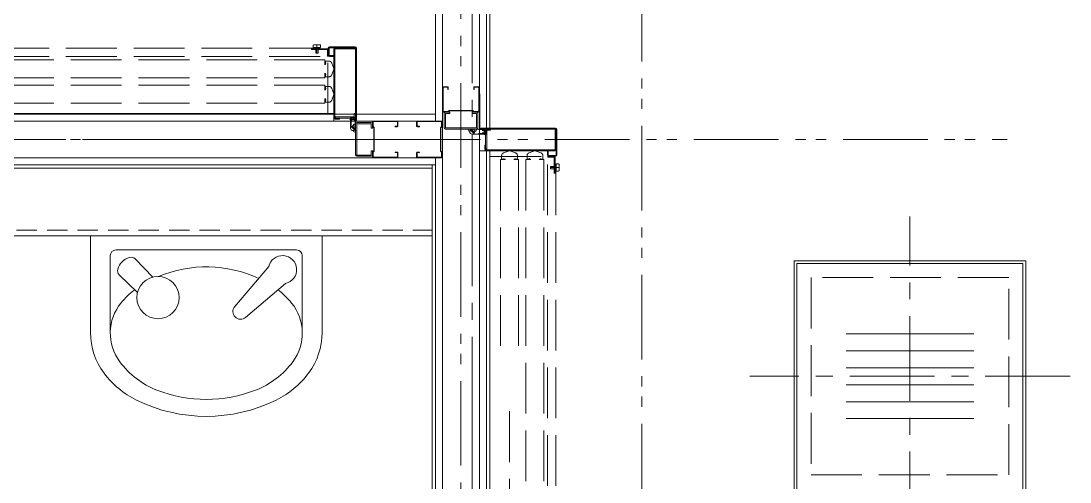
# Model space of a CAD drawing. Units: millimetres at full size. Extents: x -12803 to 120774, y -9413 to 101127.
# Drawn here: x 84175 to 86033, y 17189 to 18006 of the extents above; entities that cross this region are included whole.
import ezdxf

# ---------------------------------------------------------------- set-up
doc = ezdxf.new("R2010")
doc.units = ezdxf.units.MM
doc.header["$LTSCALE"] = 30
for name, pattern in [('CHAIN1', [8, 5, -1, 1, -1]), ('CHAIN2', [12, 9, -1, 1, -1]), ('DASHED1', [1.8, 1.2, -0.6]), ('DASHED3', [4, 3, -1]), ('DOUBLE_CHAIN1', [8.8, 5, -1, 0.6, -0.6, 0.6, -1])]:
    doc.linetypes.add(name, pattern=pattern)
doc.layers.add('0-0_NoName', color=7, linetype='Continuous')
for name, color, linetype, lineweight in [('2-0_通芯', 7, 'DOUBLE_CHAIN1', 15), ('2-2_間仕切り芯', 7, 'DOUBLE_CHAIN1', 15), ('2-3_間仕切り', 7, 'Continuous', 15), ('2-A_建具', 7, 'Continuous', 15), ('2-B_金物', 7, 'Continuous', 15), ('2-D_AIHO13-衛生器具', 7, 'Continuous', 15), ('3-2_AIHO08-壁芯', 7, 'CHAIN2', 15)]:
    doc.layers.add(name, color=color, linetype=linetype, lineweight=lineweight)

# ---------------------------------------------------------------- blocks, each defined once
blk = doc.blocks.new('グループ部品-732')
at = {"layer": '2-2_間仕切り芯'}
for p, q in [((84954.36, 20799.98), (84954.36, 8296.99)), ((81670.87, 17796.41), (85921.37, 17796.41))]:
    blk.add_line(p, q, dxfattribs=at)
at = {"layer": '2-3_間仕切り'}
for p, q in [((84921.86, 19673.91), (84921.86, 17076.41)), ((84909.36, 19608.91), (84909.36, 17828.91)), ((84986.86, 19289.91), (84986.86, 17076.41)), ((84999.36, 19212.41), (84999.36, 17816.41)), ((85005.36, 19206.41), (85005.36, 17816.41)), ((84029.36, 17841.41), (84909.36, 17841.41)), ((84029.36, 17828.91), (84921.86, 17828.91)), ((84029.36, 17763.91), (84921.86, 17763.91)), ((84909.36, 17763.91), (84909.36, 17076.41)), ((84999.36, 17776.41), (84999.36, 17076.41)), ((85005.36, 17776.41), (85005.36, 17076.41)), ((84029.36, 17751.41), (84909.36, 17751.41)), ((84029.36, 17745.41), (84903.36, 17745.41)), ((84903.36, 17751.41), (84903.36, 17076.41))]:
    blk.add_line(p, q, dxfattribs=at)
at = {"layer": '2-A_建具', "linetype": 'DASHED3'}
for p, q in [((84693.86, 17964.21), (84692.86, 17963.21)), ((84704.86, 17964.21), (84693.86, 17964.21)), ((84699.36, 17964.21), (84699.36, 17949.21)), ((84705.86, 17963.21), (84704.86, 17964.21)), ((82574.86, 17958.41), (84719.36, 17958.41)), ((84689.36, 17957.21), (84689.36, 17955.61)), ((84689.36, 17957.21), (84716.96, 17957.21)), ((84692.86, 17963.21), (84692.86, 17959.71)), ((84693.36, 17959.21), (84692.86, 17959.71)), ((84705.36, 17959.21), (84693.36, 17959.21)), ((84694.36, 17959.21), (84694.36, 17958.41)), ((84697.36, 17949.61), (84697.36, 17958.41)), ((84700.96, 17949.21), (84701.36, 17949.61)), ((84701.36, 17949.61), (84701.36, 17958.41)), ((84704.36, 17959.21), (84704.36, 17958.41)), ((84705.36, 17959.21), (84705.86, 17959.71)), ((84705.86, 17963.21), (84705.86, 17959.71)), ((84718.86, 17842.41), (84718.86, 17958.41)), ((84719.36, 17954.81), (84719.36, 17944.21)), ((82574.86, 17943.41), (84719.36, 17943.41)), ((84713.46, 17937.41), (83889.36, 17937.41)), ((84712.86, 17929.41), (84714.41, 17929.41)), ((84713.46, 17929.91), (84713.46, 17937.41)), ((84714.36, 17935.11), (84714.36, 17931.41)), ((84715.56, 17931.41), (84714.36, 17931.41)), ((84714.58, 17930.56), (84714.41, 17929.41)), ((84720.57, 17935.41), (84714.66, 17935.41)), ((84717.76, 17944.21), (84719.36, 17944.21)), ((84729.28, 17921.95), (84725.38, 17931.77)), ((84713.46, 17905.41), (84713.46, 17912.91)), ((84714.36, 17911.41), (84714.36, 17907.71)), ((84715.56, 17911.41), (84714.36, 17911.41)), ((84729.28, 17920.87), (84725.38, 17911.05)), ((84713.46, 17905.41), (83889.36, 17905.41)), ((84713.46, 17892.41), (84089.36, 17892.41)), ((84713.46, 17884.91), (84713.46, 17892.41)), ((84714.36, 17890.11), (84714.36, 17886.41)), ((84720.57, 17907.41), (84714.66, 17907.41)), ((84720.57, 17890.41), (84714.66, 17890.41)), ((84712.86, 17884.41), (84714.41, 17884.41)), ((84715.56, 17886.41), (84714.36, 17886.41)), ((84714.58, 17885.56), (84714.41, 17884.41)), ((84729.28, 17876.95), (84725.38, 17886.77)), ((84729.28, 17875.87), (84725.38, 17866.05)), ((84713.46, 17860.41), (84089.36, 17860.41)), ((84713.46, 17860.41), (84713.46, 17867.91)), ((84714.36, 17866.41), (84714.36, 17862.71)), ((84715.56, 17866.41), (84714.36, 17866.41)), ((84720.57, 17862.41), (84714.66, 17862.41)), ((84997.96, 17779.41), (84997.96, 17811.41)), ((85000.26, 17779.41), (85000.26, 17811.51)), ((85006.36, 17765.91), (85122.36, 17765.91)), ((85024.36, 17760.51), (85031.86, 17760.51)), ((85024.36, 17760.51), (85024.36, 17408.91)), ((85026.36, 17767.63), (85026.36, 17761.71)), ((85030.36, 17761.41), (85026.66, 17761.41)), ((85039.81, 17776.34), (85030, 17772.44)), ((85030.36, 17762.61), (85030.36, 17761.41)), ((85040.9, 17776.34), (85050.71, 17772.44)), ((85049.5, 17761.63), (85048.36, 17761.46)), ((85048.36, 17759.91), (85048.36, 17761.46)), ((85048.86, 17760.51), (85056.36, 17760.51)), ((85050.36, 17762.61), (85050.36, 17761.41)), ((85054.06, 17761.41), (85050.36, 17761.41)), ((85054.36, 17767.63), (85054.36, 17761.71)), ((85056.36, 17760.51), (85056.36, 17408.91)), ((85069.36, 17760.51), (85076.86, 17760.51)), ((85069.36, 17760.51), (85069.36, 16936.41)), ((85071.36, 17767.63), (85071.36, 17761.71)), ((85075.36, 17761.41), (85071.66, 17761.41)), ((85084.81, 17776.34), (85075, 17772.44)), ((85075.36, 17762.61), (85075.36, 17761.41)), ((85085.9, 17776.34), (85095.71, 17772.44)), ((85094.5, 17761.63), (85093.36, 17761.46)), ((85093.36, 17759.91), (85093.36, 17761.46)), ((85093.86, 17760.51), (85101.36, 17760.51)), ((85095.36, 17762.61), (85095.36, 17761.41)), ((85099.06, 17761.41), (85095.36, 17761.41)), ((85099.36, 17767.63), (85099.36, 17761.71)), ((85101.36, 17760.51), (85101.36, 16936.41)), ((85107.36, 15621.91), (85107.36, 17766.41)), ((85118.76, 17766.41), (85108.16, 17766.41)), ((85108.16, 17764.81), (85108.16, 17766.41)), ((85121.16, 17736.41), (85121.16, 17764.01)), ((85122.36, 15621.91), (85122.36, 17766.41)), ((85113.16, 17748.01), (85113.56, 17748.41)), ((85128.16, 17746.41), (85113.16, 17746.41)), ((85113.56, 17748.41), (85122.36, 17748.41)), ((85113.56, 17744.41), (85122.36, 17744.41)), ((85123.16, 17751.41), (85122.36, 17751.41)), ((85123.16, 17741.41), (85122.36, 17741.41)), ((85123.16, 17752.41), (85123.66, 17752.91)), ((85123.16, 17752.41), (85123.16, 17740.41)), ((85127.16, 17752.91), (85123.66, 17752.91)), ((85127.16, 17752.91), (85128.16, 17751.91)), ((85128.16, 17740.91), (85127.16, 17739.91)), ((85128.16, 17751.91), (85128.16, 17740.91)), ((85121.16, 17736.41), (85119.56, 17736.41)), ((85123.16, 17740.41), (85123.66, 17739.91)), ((85127.16, 17739.91), (85123.66, 17739.91)), ((85040.36, 17314.41), (85040.36, 16225.57))]:
    blk.add_line(p, q, dxfattribs=at)
at = {"layer": '2-A_建具'}
for p, q in [((84719.36, 17945.81), (84719.36, 17958.01)), ((84720.96, 17945.01), (84720.96, 17958.81)), ((84767.76, 17958.81), (84720.96, 17958.81)), ((84766.96, 17960.41), (84721.76, 17960.41)), ((84729.36, 17829.91), (84729.36, 17956.41)), ((84730.96, 17957.21), (84730.96, 17834.01)), ((84767.76, 17958.81), (84767.76, 17832.41)), ((84769.36, 17829.91), (84769.36, 17958.01)), ((84729.36, 17945.01), (84720.96, 17945.01)), ((84729.36, 17943.41), (84721.76, 17943.41)), ((84923.06, 17889.81), (84930.66, 17889.81)), ((84978.06, 17889.81), (84985.66, 17889.81)), ((84921.86, 17846.01), (84921.86, 17888.61)), ((84931.06, 17889.01), (84922.66, 17889.01)), ((84931.06, 17884.81), (84931.06, 17889.01)), ((84976.86, 17884.81), (84976.86, 17888.61)), ((84986.06, 17889.01), (84977.66, 17889.01)), ((84986.06, 17845.61), (84986.06, 17889.01)), ((84986.86, 17846.01), (84986.86, 17888.61)), ((84987.86, 17818.01), (84987.86, 17877.41)), ((84029.36, 17842.41), (84729.36, 17842.41)), ((84730.96, 17834.01), (84739.36, 17834.01)), ((84732.36, 17836.31), (84764.46, 17836.31)), ((84732.36, 17836.31), (84732.36, 17834.01)), ((84732.36, 17834.01), (84764.36, 17834.01)), ((84739.36, 17834.01), (84739.36, 17832.41)), ((84758.76, 17834.31), (84758.76, 17816.41)), ((84759.76, 17835.47), (84759.76, 17821.61)), ((84761.26, 17835.8), (84761.26, 17828.05)), ((84765.46, 17837.31), (84765.46, 17842.41)), ((84767.76, 17834.31), (84767.76, 17816.41)), ((84924.36, 17817.21), (84924.36, 17842.41)), ((84934.36, 17842.51), (84926.66, 17842.51)), ((84931.52, 17845.61), (84933.52, 17847.61)), ((84932.21, 17845.16), (84933.86, 17846.81)), ((84975.19, 17847.61), (84933.52, 17847.61)), ((84974.86, 17846.81), (84933.86, 17846.81)), ((84985.66, 17844.81), (84974.36, 17844.81)), ((84974.36, 17842.51), (84974.36, 17844.81)), ((84982.06, 17842.51), (84974.36, 17842.51)), ((84974.86, 17846.81), (84976.5, 17845.16)), ((84975.19, 17847.61), (84977.19, 17845.61)), ((84986.06, 17845.61), (84977.19, 17845.61)), ((84982.06, 17817.11), (84982.06, 17842.51)), ((84984.36, 17817.21), (84984.36, 17842.41)), ((84731.76, 17832.41), (84739.36, 17832.41)), ((84766.12, 17812.94), (84759.79, 17819.28)), ((84767.35, 17814.54), (84761.39, 17820.51)), ((84765.26, 17832.82), (84765.26, 17828.05)), ((84766.76, 17833.16), (84766.76, 17821.61)), ((84769.36, 17832.41), (84767.76, 17832.41)), ((84767.76, 17824.01), (84767.76, 17768.81)), ((84770.06, 17824.11), (84795.46, 17824.11)), ((84770.16, 17826.41), (84795.36, 17826.41)), ((84795.46, 17824.11), (84795.46, 17816.41)), ((84795.46, 17816.41), (84797.76, 17816.41)), ((84797.76, 17827.71), (84797.76, 17816.41)), ((84799.76, 17816.91), (84798.11, 17818.56)), ((84798.56, 17828.11), (84841.96, 17828.11)), ((84798.56, 17828.11), (84798.56, 17819.24)), ((84800.56, 17817.24), (84798.56, 17819.24)), ((84798.96, 17828.91), (84841.56, 17828.91)), ((84799.76, 17816.91), (84799.76, 17775.91)), ((84800.56, 17817.24), (84800.56, 17775.58)), ((84837.76, 17818.91), (84841.56, 17818.91)), ((84841.96, 17828.11), (84841.96, 17819.71)), ((84842.76, 17820.11), (84842.76, 17827.71)), ((84875.86, 17827.71), (84875.86, 17820.11)), ((84876.66, 17820.01), (84876.66, 17827.81)), ((84919.76, 17828.11), (84876.96, 17828.11)), ((84880.86, 17819.71), (84876.96, 17819.71)), ((84919.66, 17828.91), (84877.06, 17828.91)), ((84880.86, 17818.91), (84877.06, 17818.91)), ((84880.86, 17819.71), (84880.86, 17818.91)), ((84918.06, 17776.08), (84918.06, 17816.74)), ((84919.97, 17819.15), (84918.41, 17817.59)), ((84918.86, 17776.03), (84918.86, 17816.79)), ((84920.5, 17818.56), (84918.94, 17817)), ((84920.06, 17819.37), (84920.06, 17827.81)), ((84920.86, 17827.71), (84920.86, 17819.41)), ((84987.86, 17816.41), (85121.96, 17816.41)), ((84996.36, 17816.41), (84996.36, 17814.81)), ((84981.96, 17814.81), (84926.76, 17814.81)), ((84970.89, 17813.18), (84977.22, 17806.84)), ((84972.49, 17814.41), (84978.45, 17808.44)), ((84998.26, 17814.81), (84974.36, 17814.81)), ((84998.26, 17805.81), (84974.36, 17805.81)), ((84997.1, 17813.81), (84985.56, 17813.81)), ((84999.41, 17806.81), (84985.56, 17806.81)), ((84996.77, 17812.31), (84992, 17812.31)), ((84999.74, 17808.31), (84992, 17808.31)), ((85122.76, 17814.81), (84996.36, 17814.81)), ((85001.26, 17812.51), (85006.36, 17812.51)), ((85122.76, 17814.81), (85122.76, 17768.01)), ((85124.36, 17814.01), (85124.36, 17768.81)), ((84996.36, 17778.81), (84996.36, 17786.41)), ((84997.96, 17786.41), (84996.36, 17786.41)), ((84997.96, 17778.01), (84997.96, 17786.41)), ((85000.26, 17779.41), (84997.96, 17779.41)), ((85121.16, 17778.01), (84997.96, 17778.01)), ((84770.16, 17766.41), (84795.36, 17766.41)), ((84795.46, 17776.41), (84795.46, 17768.71)), ((84798.11, 17774.26), (84799.76, 17775.91)), ((84798.56, 17773.58), (84800.56, 17775.58)), ((84798.96, 17763.91), (84841.56, 17763.91)), ((84837.76, 17773.11), (84841.96, 17773.11)), ((84841.96, 17773.11), (84841.96, 17764.71)), ((84842.76, 17765.11), (84842.76, 17772.71)), ((84875.86, 17772.71), (84875.86, 17765.11)), ((84876.66, 17765.01), (84876.66, 17772.81)), ((84880.86, 17773.11), (84876.96, 17773.11)), ((84919.76, 17764.71), (84876.96, 17764.71)), ((84880.86, 17773.91), (84877.06, 17773.91)), ((84919.66, 17763.91), (84877.06, 17763.91)), ((84880.86, 17773.91), (84880.86, 17773.11)), ((84918.41, 17775.23), (84919.97, 17773.67)), ((84918.94, 17775.82), (84920.5, 17774.26)), ((84920.06, 17765.01), (84920.06, 17773.45)), ((84920.86, 17773.41), (84920.86, 17765.11)), ((84987.86, 17776.41), (85120.36, 17776.41)), ((85107.36, 17776.41), (85107.36, 17768.81)), ((85108.96, 17776.41), (85108.96, 17768.01)), ((85108.96, 17768.01), (85122.76, 17768.01)), ((85109.76, 17766.41), (85121.96, 17766.41))]:
    blk.add_line(p, q, dxfattribs=at)
at = {"layer": '2-A_建具', "linetype": 'DASHED3'}
for points in [[(84689.36, 17955.61), (84717.76, 17955.61), (84717.76, 17944.21)], [(84700.96, 17949.21), (84697.76, 17949.21), (84697.36, 17949.61)], [(84712.86, 17913.41), (84714.41, 17913.41), (84714.58, 17912.26)], [(84712.86, 17868.41), (84714.41, 17868.41), (84714.58, 17867.26)], [(85032.36, 17759.91), (85032.36, 17761.46), (85031.21, 17761.63)], [(85077.36, 17759.91), (85077.36, 17761.46), (85076.21, 17761.63)], [(85119.56, 17736.41), (85119.56, 17764.81), (85108.16, 17764.81)], [(85113.16, 17748.01), (85113.16, 17744.81), (85113.56, 17744.41)]]:
    blk.add_lwpolyline(points, dxfattribs=at)
at = {"layer": '2-A_建具'}
for points in [[(84766.76, 17958.81), (84766.76, 17957.21), (84730.96, 17957.21)], [(84931.52, 17845.61), (84922.66, 17845.61), (84922.66, 17889.01)], [(84931.06, 17884.81), (84931.86, 17884.81), (84931.86, 17888.61)], [(84976.86, 17884.81), (84977.66, 17884.81), (84977.66, 17889.01)], [(84767.76, 17837.41), (84767.76, 17842.41), (84765.46, 17842.41)], [(84934.36, 17842.51), (84934.36, 17844.81), (84923.06, 17844.81)], [(84982.06, 17817.11), (84926.66, 17817.11), (84926.66, 17842.51)], [(84770.06, 17824.11), (84770.06, 17768.71), (84795.46, 17768.71)], [(84837.76, 17818.91), (84837.76, 17819.71), (84841.96, 17819.71)], [(85001.36, 17814.81), (85006.36, 17814.81), (85006.36, 17812.51)], [(85122.76, 17813.81), (85121.16, 17813.81), (85121.16, 17778.01)], [(84795.46, 17776.41), (84797.76, 17776.41), (84797.76, 17765.11)], [(84798.56, 17773.58), (84798.56, 17764.71), (84841.96, 17764.71)], [(84837.76, 17773.11), (84837.76, 17773.91), (84841.56, 17773.91)]]:
    blk.add_lwpolyline(points, dxfattribs=at)
for centre in [(84763.26, 17816.41), (84974.36, 17810.31)]:
    blk.add_circle(centre, 4.5, dxfattribs=at)
at = {"layer": '2-A_建具', "linetype": 'DASHED3'}
for centre, radius, start, end in [((84716.96, 17954.81), 2.4, 0, 90), ((84714.66, 17935.11), 0.3, 90, 180), ((84715.57, 17930.41), 1, 90, 171.46923), ((84720.57, 17930.41), 5, 15.75454, 90), ((84715.57, 17912.41), 1, 188.53077, 270), ((84720.57, 17912.41), 5, 270, 344.24546), ((84727.36, 17921.41), 2, 344.24546, 15.75454), ((84714.66, 17907.71), 0.3, 180, 270), ((84714.66, 17890.11), 0.3, 90, 180), ((84720.57, 17885.41), 5, 15.75454, 90), ((84715.57, 17885.41), 1, 90, 171.46923), ((84727.36, 17876.41), 2, 344.24546, 15.75454), ((84714.66, 17862.71), 0.3, 180, 270), ((84715.57, 17867.41), 1, 188.53077, 270), ((84720.57, 17867.41), 5, 270, 344.24546), ((85031.36, 17767.63), 5, 105.75454, 180), ((85026.66, 17761.71), 0.3, 180, 270), ((85031.36, 17762.62), 1, 180, 261.46923), ((85040.36, 17774.41), 2, 74.24546, 105.75454), ((85049.36, 17762.62), 1, 278.53077, 0), ((85049.36, 17767.63), 5, 0, 74.24546), ((85054.06, 17761.71), 0.3, 270, 0), ((85076.36, 17767.63), 5, 105.75454, 180), ((85071.66, 17761.71), 0.3, 180, 270), ((85076.36, 17762.62), 1, 180, 261.46923), ((85085.36, 17774.41), 2, 74.24546, 105.75454), ((85094.36, 17762.62), 1, 278.53077, 0), ((85094.36, 17767.63), 5, 0, 74.24546), ((85099.06, 17761.71), 0.3, 270, 0), ((85118.76, 17764.01), 2.4, 0, 90)]:
    blk.add_arc(centre, radius, start, end, dxfattribs=at)
at = {"layer": '2-A_建具'}
for centre, radius, start, end in [((84721.76, 17958.01), 2.4, 90, 180), ((84721.76, 17945.81), 2.4, 180, 270), ((84731.76, 17956.41), 2.4, 90, 180), ((84766.96, 17958.01), 2.4, 0, 90), ((84923.06, 17888.61), 1.2, 90, 180), ((84930.66, 17888.61), 1.2, 0, 90), ((84978.06, 17888.61), 1.2, 90, 180), ((84985.66, 17888.61), 1.2, 0, 90), ((84731.76, 17834.81), 2.4, 180, 270), ((84761.01, 17833.37), 2.44, 22.61986, 157.38014), ((84765.51, 17833.37), 2.44, 22.61986, 157.38014), ((84765.51, 17835.25), 2.44, 202.61986, 337.38014), ((84764.36, 17837.41), 3.4, 270, 0), ((84764.46, 17837.31), 1, 270, 0), ((84923.06, 17846.01), 1.2, 180, 270), ((84926.76, 17842.41), 2.4, 90, 180), ((84931.36, 17846.01), 1.2, 270, 315), ((84977.35, 17846.01), 1.2, 225, 270), ((84981.96, 17842.41), 2.4, 0, 90), ((84985.66, 17846.01), 1.2, 270, 0), ((84758.76, 17832.41), 1, 180, 0), ((84760.56, 17832.41), 1, 205.84193, 0), ((84762.36, 17832.41), 1, 205.84193, 0), ((84764.16, 17832.41), 1, 205.84193, 0), ((84767.18, 17819.87), 4.02, 81.82006, 165.0162), ((84765.96, 17832.41), 1, 205.84193, 0), ((84767.76, 17832.41), 1, 205.84193, 0), ((84770.16, 17824.01), 2.4, 90, 180), ((84795.36, 17824.01), 2.4, 0, 90), ((84798.96, 17827.71), 1.2, 90, 180), ((84798.96, 17819.41), 1.2, 180, 225), ((84841.56, 17827.71), 1.2, 0, 90), ((84841.56, 17820.11), 1.2, 270, 0), ((84877.06, 17827.71), 1.2, 90, 180), ((84877.06, 17820.11), 1.2, 180, 270), ((84876.96, 17827.81), 0.3, 90, 180), ((84876.96, 17820.01), 0.3, 180, 270), ((84919.26, 17816.74), 1.2, 135, 180), ((84919.16, 17816.79), 0.3, 135, 180), ((84919.66, 17827.71), 1.2, 0, 90), ((84919.76, 17827.81), 0.3, 0, 90), ((84919.76, 17819.37), 0.3, 315, 0), ((84919.66, 17819.41), 1.2, 315, 0), ((84926.76, 17817.21), 2.4, 180, 270), ((84981.96, 17817.21), 2.4, 270, 0), ((84996.36, 17814.81), 1, 90, 244.15807), ((85121.96, 17814.01), 2.4, 0, 90), ((84767.18, 17812.95), 4.02, 194.9838, 278.17994), ((84970.9, 17814.24), 4.02, 171.82006, 255.0162), ((84977.82, 17814.24), 4.02, 284.9838, 8.17994), ((84996.36, 17813.01), 1, 90, 244.15807), ((84996.36, 17811.21), 1, 90, 244.15807), ((84996.36, 17809.41), 1, 90, 244.15807), ((84996.36, 17807.61), 1, 90, 244.15807), ((84996.36, 17805.81), 1, 90, 270), ((84999.19, 17812.56), 2.44, 112.61986, 247.38014), ((85001.36, 17811.41), 3.4, 90, 180), ((84997.32, 17812.56), 2.44, 292.61986, 67.38014), ((84997.32, 17808.06), 2.44, 292.61986, 67.38014), ((85001.26, 17811.51), 1, 90, 180), ((84998.76, 17778.81), 2.4, 180, 270), ((85120.36, 17778.81), 2.4, 270, 0), ((84770.16, 17768.81), 2.4, 180, 270), ((84795.36, 17768.81), 2.4, 270, 0), ((84798.96, 17773.41), 1.2, 135, 180), ((84798.96, 17765.11), 1.2, 180, 270), ((84841.56, 17772.71), 1.2, 0, 90), ((84841.56, 17765.11), 1.2, 270, 0), ((84877.06, 17772.71), 1.2, 90, 180), ((84877.06, 17765.11), 1.2, 180, 270), ((84876.96, 17772.81), 0.3, 90, 180), ((84876.96, 17765.01), 0.3, 180, 270), ((84919.26, 17776.08), 1.2, 180, 225), ((84919.16, 17776.03), 0.3, 180, 225), ((84919.66, 17765.11), 1.2, 270, 0), ((84919.76, 17765.01), 0.3, 270, 0), ((84919.76, 17773.45), 0.3, 0, 45), ((84919.66, 17773.41), 1.2, 0, 45), ((85109.76, 17768.81), 2.4, 180, 270), ((85121.96, 17768.81), 2.4, 270, 0)]:
    blk.add_arc(centre, radius, start, end, dxfattribs=at)
at = {"layer": '2-B_金物', "linetype": 'CHAIN1'}
for p, q in [((85749.36, 17092.91), (85749.36, 17659.91)), ((86032.86, 17376.41), (85465.85, 17376.41))]:
    blk.add_line(p, q, dxfattribs=at)
at = {"layer": '2-B_金物'}
for p, q in [((84103.36, 17625.41), (84903.36, 17625.41)), ((85954.36, 17581.41), (85544.36, 17581.41)), ((85544.36, 17581.41), (85544.36, 17171.41)), ((85949.36, 17576.41), (85549.36, 17576.41)), ((85549.36, 17576.41), (85549.36, 17176.41)), ((85949.36, 17176.41), (85949.36, 17576.41)), ((85862.47, 17451.41), (85636.25, 17451.41)), ((85862.47, 17421.41), (85636.25, 17421.41)), ((85862.47, 17391.41), (85636.25, 17391.41)), ((85862.47, 17361.41), (85636.25, 17361.41)), ((85862.47, 17331.41), (85636.25, 17331.41)), ((85862.47, 17301.41), (85636.25, 17301.41))]:
    blk.add_line(p, q, dxfattribs=at)
at = {"layer": '2-B_金物', "linetype": 'DASHED3'}
for p, q in [((85924.36, 17551.41), (85574.36, 17551.41)), ((85574.36, 17551.41), (85574.36, 17201.41)), ((85924.36, 17201.41), (85924.36, 17551.41)), ((85574.36, 17201.41), (85924.36, 17201.41))]:
    blk.add_line(p, q, dxfattribs=at)
at = {"layer": '2-B_金物', "linetype": 'DASHED1'}
blk.add_lwpolyline([(84113.36, 17745.41), (84113.36, 17635.41), (84903.36, 17635.41)], dxfattribs=at)
at = {"layer": '2-B_金物'}
blk.add_lwpolyline([(85544.36, 17171.41), (85954.36, 17171.41), (85954.36, 17581.41)], dxfattribs=at)
at = {"layer": '2-D_AIHO13-衛生器具'}
for p, q in [((84298.35, 17625.41), (84708.36, 17625.41)), ((84298.35, 17625.41), (84298.35, 17453.78)), ((84593.37, 17625.41), (84613.37, 17625.41)), ((84708.36, 17453.78), (84708.36, 17625.41)), ((84343.35, 17600.41), (84663.36, 17600.41)), ((84333.35, 17452.91), (84333.35, 17590.41)), ((84408.53, 17552.23), (84377.35, 17584.57)), ((84673.36, 17452.91), (84673.36, 17590.41)), ((84349.2, 17556.42), (84381.53, 17525.24)), ((84613.95, 17570.89), (84553.74, 17500.1)), ((84643.81, 17541.02), (84573.03, 17480.81))]:
    blk.add_line(p, q, dxfattribs=at)
blk.add_circle((84417.85, 17515.91), 37.5, dxfattribs=at)
for centre, radius, start, end in [((84343.35, 17590.41), 10, 90, 180), ((84663.36, 17590.41), 10, 0, 90), ((84375.43, 17558.34), 30, 105.3058, 164.69517), ((84370.15, 17577.63), 10, 43.95652, 105.3058), ((84638.34, 17565.41), 25, 282.64013, 167.32941), ((84356.14, 17563.62), 10, 164.69517, 226.04339), ((84503.36, 17350.4), 220, 65.06722, 112.67346), ((84461.17, 17418.38), 140, 127.1465, 141.11199), ((84545.55, 17418.38), 140, 38.88801, 52.65285), ((84418.35, 17452.91), 85, 141.11199, 216.50992), ((84564.17, 17491.24), 13.68, 139.62111, 310.38272), ((84588.36, 17452.91), 85, 323.49008, 38.88801), ((84418.35, 17453.78), 120, 180, 216.75895), ((84588.36, 17453.78), 120, 323.24105, 0), ((84470.6, 17491.58), 150, 216.50992, 248.65668), ((84536.11, 17491.58), 150, 291.34332, 323.49008), ((84450.4, 17477.72), 160, 216.75895, 243.81443), ((84556.31, 17477.72), 160, 296.18557, 323.24105), ((84503.36, 17575.41), 240, 248.65668, 291.34332), ((84503.36, 17585.41), 280.01, 243.81443, 296.18557)]:
    blk.add_arc(centre, radius, start, end, dxfattribs=at)
at = {"layer": '3-2_AIHO08-壁芯'}
for p, q in [((84974.36, 19246.41), (84974.36, 13296.41)), ((84974.36, 17796.41), (82274.36, 17796.41))]:
    blk.add_line(p, q, dxfattribs=at)
blk = doc.blocks.new('グループ部品-763')
at = {"layer": '2-2_間仕切り芯'}
for p, q in [((84954.36, 20799.98), (84954.36, 8296.99)), ((81670.87, 17796.41), (85921.37, 17796.41))]:
    blk.add_line(p, q, dxfattribs=at)
at = {"layer": '2-3_間仕切り'}
blk.add_line((84999.36, 19212.41), (84999.36, 17816.41), dxfattribs=at)
at = {"layer": '2-A_建具', "linetype": 'DASHED3'}
for p, q in [((84693.86, 17964.21), (84692.86, 17963.21)), ((84704.86, 17964.21), (84693.86, 17964.21)), ((84699.36, 17964.21), (84699.36, 17949.21)), ((84705.86, 17963.21), (84704.86, 17964.21)), ((82574.86, 17958.41), (84719.36, 17958.41)), ((84689.36, 17957.21), (84689.36, 17955.61)), ((84689.36, 17957.21), (84716.96, 17957.21)), ((84692.86, 17963.21), (84692.86, 17959.71)), ((84693.36, 17959.21), (84692.86, 17959.71)), ((84705.36, 17959.21), (84693.36, 17959.21)), ((84694.36, 17959.21), (84694.36, 17958.41)), ((84697.36, 17949.61), (84697.36, 17958.41)), ((84700.96, 17949.21), (84701.36, 17949.61)), ((84701.36, 17949.61), (84701.36, 17958.41)), ((84704.36, 17959.21), (84704.36, 17958.41)), ((84705.36, 17959.21), (84705.86, 17959.71)), ((84705.86, 17963.21), (84705.86, 17959.71)), ((84718.86, 17842.41), (84718.86, 17958.41)), ((84719.36, 17954.81), (84719.36, 17944.21)), ((82574.86, 17943.41), (84719.36, 17943.41)), ((84713.46, 17937.41), (83889.36, 17937.41)), ((84712.86, 17929.41), (84714.41, 17929.41)), ((84713.46, 17929.91), (84713.46, 17937.41)), ((84714.36, 17935.11), (84714.36, 17931.41)), ((84715.56, 17931.41), (84714.36, 17931.41)), ((84714.58, 17930.56), (84714.41, 17929.41)), ((84720.57, 17935.41), (84714.66, 17935.41)), ((84717.76, 17944.21), (84719.36, 17944.21)), ((84729.28, 17921.95), (84725.38, 17931.77)), ((84713.46, 17905.41), (84713.46, 17912.91)), ((84714.36, 17911.41), (84714.36, 17907.71)), ((84715.56, 17911.41), (84714.36, 17911.41)), ((84729.28, 17920.87), (84725.38, 17911.05)), ((84713.46, 17905.41), (83889.36, 17905.41)), ((84713.46, 17892.41), (84089.36, 17892.41)), ((84713.46, 17884.91), (84713.46, 17892.41)), ((84714.36, 17890.11), (84714.36, 17886.41)), ((84720.57, 17907.41), (84714.66, 17907.41)), ((84720.57, 17890.41), (84714.66, 17890.41)), ((84712.86, 17884.41), (84714.41, 17884.41)), ((84715.56, 17886.41), (84714.36, 17886.41)), ((84714.58, 17885.56), (84714.41, 17884.41)), ((84729.28, 17876.95), (84725.38, 17886.77)), ((84729.28, 17875.87), (84725.38, 17866.05)), ((84713.46, 17860.41), (84089.36, 17860.41)), ((84713.46, 17860.41), (84713.46, 17867.91)), ((84714.36, 17866.41), (84714.36, 17862.71)), ((84715.56, 17866.41), (84714.36, 17866.41)), ((84720.57, 17862.41), (84714.66, 17862.41)), ((84997.96, 17779.41), (84997.96, 17811.41)), ((85000.26, 17779.41), (85000.26, 17811.51)), ((85006.36, 17765.91), (85122.36, 17765.91)), ((85024.36, 17760.51), (85031.86, 17760.51)), ((85024.36, 17760.51), (85024.36, 17408.91)), ((85026.36, 17767.63), (85026.36, 17761.71)), ((85030.36, 17761.41), (85026.66, 17761.41)), ((85039.81, 17776.34), (85030, 17772.44)), ((85030.36, 17762.61), (85030.36, 17761.41)), ((85040.9, 17776.34), (85050.71, 17772.44)), ((85049.5, 17761.63), (85048.36, 17761.46)), ((85048.36, 17759.91), (85048.36, 17761.46)), ((85048.86, 17760.51), (85056.36, 17760.51)), ((85050.36, 17762.61), (85050.36, 17761.41)), ((85054.06, 17761.41), (85050.36, 17761.41)), ((85054.36, 17767.63), (85054.36, 17761.71)), ((85056.36, 17760.51), (85056.36, 17408.91)), ((85069.36, 17760.51), (85076.86, 17760.51)), ((85069.36, 17760.51), (85069.36, 16936.41)), ((85071.36, 17767.63), (85071.36, 17761.71)), ((85075.36, 17761.41), (85071.66, 17761.41)), ((85084.81, 17776.34), (85075, 17772.44)), ((85075.36, 17762.61), (85075.36, 17761.41)), ((85085.9, 17776.34), (85095.71, 17772.44)), ((85094.5, 17761.63), (85093.36, 17761.46)), ((85093.36, 17759.91), (85093.36, 17761.46)), ((85093.86, 17760.51), (85101.36, 17760.51)), ((85095.36, 17762.61), (85095.36, 17761.41)), ((85099.06, 17761.41), (85095.36, 17761.41)), ((85099.36, 17767.63), (85099.36, 17761.71)), ((85101.36, 17760.51), (85101.36, 16936.41)), ((85107.36, 15621.91), (85107.36, 17766.41)), ((85118.76, 17766.41), (85108.16, 17766.41)), ((85108.16, 17764.81), (85108.16, 17766.41)), ((85121.16, 17736.41), (85121.16, 17764.01)), ((85122.36, 15621.91), (85122.36, 17766.41)), ((85113.16, 17748.01), (85113.56, 17748.41)), ((85128.16, 17746.41), (85113.16, 17746.41)), ((85113.56, 17748.41), (85122.36, 17748.41)), ((85113.56, 17744.41), (85122.36, 17744.41)), ((85123.16, 17751.41), (85122.36, 17751.41)), ((85123.16, 17741.41), (85122.36, 17741.41)), ((85123.16, 17752.41), (85123.66, 17752.91)), ((85123.16, 17752.41), (85123.16, 17740.41)), ((85127.16, 17752.91), (85123.66, 17752.91)), ((85127.16, 17752.91), (85128.16, 17751.91)), ((85128.16, 17740.91), (85127.16, 17739.91)), ((85128.16, 17751.91), (85128.16, 17740.91)), ((85121.16, 17736.41), (85119.56, 17736.41)), ((85123.16, 17740.41), (85123.66, 17739.91)), ((85127.16, 17739.91), (85123.66, 17739.91)), ((85040.36, 17314.41), (85040.36, 16225.57))]:
    blk.add_line(p, q, dxfattribs=at)
at = {"layer": '2-A_建具'}
for p, q in [((84719.36, 17945.81), (84719.36, 17958.01)), ((84720.96, 17945.01), (84720.96, 17958.81)), ((84767.76, 17958.81), (84720.96, 17958.81)), ((84766.96, 17960.41), (84721.76, 17960.41)), ((84729.36, 17829.91), (84729.36, 17956.41)), ((84730.96, 17957.21), (84730.96, 17834.01)), ((84767.76, 17958.81), (84767.76, 17832.41)), ((84769.36, 17829.91), (84769.36, 17958.01)), ((84729.36, 17945.01), (84720.96, 17945.01)), ((84729.36, 17943.41), (84721.76, 17943.41)), ((84923.06, 17889.81), (84930.66, 17889.81)), ((84978.06, 17889.81), (84985.66, 17889.81)), ((84921.86, 17846.01), (84921.86, 17888.61)), ((84931.06, 17889.01), (84922.66, 17889.01)), ((84931.06, 17884.81), (84931.06, 17889.01)), ((84976.86, 17884.81), (84976.86, 17888.61)), ((84986.06, 17889.01), (84977.66, 17889.01)), ((84986.06, 17845.61), (84986.06, 17889.01)), ((84986.86, 17846.01), (84986.86, 17888.61)), ((84987.86, 17818.01), (84987.86, 17877.41)), ((84029.36, 17842.41), (84729.36, 17842.41)), ((84730.96, 17834.01), (84739.36, 17834.01)), ((84732.36, 17836.31), (84764.46, 17836.31)), ((84732.36, 17836.31), (84732.36, 17834.01)), ((84732.36, 17834.01), (84764.36, 17834.01)), ((84739.36, 17834.01), (84739.36, 17832.41)), ((84758.76, 17834.31), (84758.76, 17816.41)), ((84759.76, 17835.47), (84759.76, 17821.61)), ((84761.26, 17835.8), (84761.26, 17828.05)), ((84765.46, 17837.31), (84765.46, 17842.41)), ((84767.76, 17834.31), (84767.76, 17816.41)), ((84924.36, 17817.21), (84924.36, 17842.41)), ((84934.36, 17842.51), (84926.66, 17842.51)), ((84931.52, 17845.61), (84933.52, 17847.61)), ((84932.21, 17845.16), (84933.86, 17846.81)), ((84975.19, 17847.61), (84933.52, 17847.61)), ((84974.86, 17846.81), (84933.86, 17846.81)), ((84985.66, 17844.81), (84974.36, 17844.81)), ((84974.36, 17842.51), (84974.36, 17844.81)), ((84982.06, 17842.51), (84974.36, 17842.51)), ((84974.86, 17846.81), (84976.5, 17845.16)), ((84975.19, 17847.61), (84977.19, 17845.61)), ((84986.06, 17845.61), (84977.19, 17845.61)), ((84982.06, 17817.11), (84982.06, 17842.51)), ((84984.36, 17817.21), (84984.36, 17842.41)), ((84731.76, 17832.41), (84739.36, 17832.41)), ((84766.12, 17812.94), (84759.79, 17819.28)), ((84767.35, 17814.54), (84761.39, 17820.51)), ((84765.26, 17832.82), (84765.26, 17828.05)), ((84766.76, 17833.16), (84766.76, 17821.61)), ((84769.36, 17832.41), (84767.76, 17832.41)), ((84767.76, 17824.01), (84767.76, 17768.81)), ((84770.06, 17824.11), (84795.46, 17824.11)), ((84770.16, 17826.41), (84795.36, 17826.41)), ((84795.46, 17824.11), (84795.46, 17816.41)), ((84795.46, 17816.41), (84797.76, 17816.41)), ((84797.76, 17827.71), (84797.76, 17816.41)), ((84799.76, 17816.91), (84798.11, 17818.56)), ((84798.56, 17828.11), (84841.96, 17828.11)), ((84798.56, 17828.11), (84798.56, 17819.24)), ((84800.56, 17817.24), (84798.56, 17819.24)), ((84798.96, 17828.91), (84841.56, 17828.91)), ((84799.76, 17816.91), (84799.76, 17775.91)), ((84800.56, 17817.24), (84800.56, 17775.58)), ((84837.76, 17818.91), (84841.56, 17818.91)), ((84841.96, 17828.11), (84841.96, 17819.71)), ((84842.76, 17820.11), (84842.76, 17827.71)), ((84875.86, 17827.71), (84875.86, 17820.11)), ((84876.66, 17820.01), (84876.66, 17827.81)), ((84919.76, 17828.11), (84876.96, 17828.11)), ((84880.86, 17819.71), (84876.96, 17819.71)), ((84919.66, 17828.91), (84877.06, 17828.91)), ((84880.86, 17818.91), (84877.06, 17818.91)), ((84880.86, 17819.71), (84880.86, 17818.91)), ((84918.06, 17776.08), (84918.06, 17816.74)), ((84919.97, 17819.15), (84918.41, 17817.59)), ((84918.86, 17776.03), (84918.86, 17816.79)), ((84920.5, 17818.56), (84918.94, 17817)), ((84920.06, 17819.37), (84920.06, 17827.81)), ((84920.86, 17827.71), (84920.86, 17819.41)), ((84987.86, 17816.41), (85121.96, 17816.41)), ((84996.36, 17816.41), (84996.36, 17814.81)), ((84981.96, 17814.81), (84926.76, 17814.81)), ((84970.89, 17813.18), (84977.22, 17806.84)), ((84972.49, 17814.41), (84978.45, 17808.44)), ((84998.26, 17814.81), (84974.36, 17814.81)), ((84998.26, 17805.81), (84974.36, 17805.81)), ((84997.1, 17813.81), (84985.56, 17813.81)), ((84999.41, 17806.81), (84985.56, 17806.81)), ((84996.77, 17812.31), (84992, 17812.31)), ((84999.74, 17808.31), (84992, 17808.31)), ((85122.76, 17814.81), (84996.36, 17814.81)), ((85001.26, 17812.51), (85006.36, 17812.51)), ((85122.76, 17814.81), (85122.76, 17768.01)), ((85124.36, 17814.01), (85124.36, 17768.81)), ((84996.36, 17778.81), (84996.36, 17786.41)), ((84997.96, 17786.41), (84996.36, 17786.41)), ((84997.96, 17778.01), (84997.96, 17786.41)), ((85000.26, 17779.41), (84997.96, 17779.41)), ((85121.16, 17778.01), (84997.96, 17778.01)), ((84770.16, 17766.41), (84795.36, 17766.41)), ((84795.46, 17776.41), (84795.46, 17768.71)), ((84798.11, 17774.26), (84799.76, 17775.91)), ((84798.56, 17773.58), (84800.56, 17775.58)), ((84798.96, 17763.91), (84841.56, 17763.91)), ((84837.76, 17773.11), (84841.96, 17773.11)), ((84841.96, 17773.11), (84841.96, 17764.71)), ((84842.76, 17765.11), (84842.76, 17772.71)), ((84875.86, 17772.71), (84875.86, 17765.11)), ((84876.66, 17765.01), (84876.66, 17772.81)), ((84880.86, 17773.11), (84876.96, 17773.11)), ((84919.76, 17764.71), (84876.96, 17764.71)), ((84880.86, 17773.91), (84877.06, 17773.91)), ((84919.66, 17763.91), (84877.06, 17763.91)), ((84880.86, 17773.91), (84880.86, 17773.11)), ((84918.41, 17775.23), (84919.97, 17773.67)), ((84918.94, 17775.82), (84920.5, 17774.26)), ((84920.06, 17765.01), (84920.06, 17773.45)), ((84920.86, 17773.41), (84920.86, 17765.11)), ((84987.86, 17776.41), (85120.36, 17776.41)), ((85107.36, 17776.41), (85107.36, 17768.81)), ((85108.96, 17776.41), (85108.96, 17768.01)), ((85108.96, 17768.01), (85122.76, 17768.01)), ((85109.76, 17766.41), (85121.96, 17766.41))]:
    blk.add_line(p, q, dxfattribs=at)
at = {"layer": '2-A_建具', "linetype": 'DASHED3'}
for points in [[(84689.36, 17955.61), (84717.76, 17955.61), (84717.76, 17944.21)], [(84700.96, 17949.21), (84697.76, 17949.21), (84697.36, 17949.61)], [(84712.86, 17913.41), (84714.41, 17913.41), (84714.58, 17912.26)], [(84712.86, 17868.41), (84714.41, 17868.41), (84714.58, 17867.26)], [(85032.36, 17759.91), (85032.36, 17761.46), (85031.21, 17761.63)], [(85077.36, 17759.91), (85077.36, 17761.46), (85076.21, 17761.63)], [(85119.56, 17736.41), (85119.56, 17764.81), (85108.16, 17764.81)], [(85113.16, 17748.01), (85113.16, 17744.81), (85113.56, 17744.41)]]:
    blk.add_lwpolyline(points, dxfattribs=at)
at = {"layer": '2-A_建具'}
for points in [[(84766.76, 17958.81), (84766.76, 17957.21), (84730.96, 17957.21)], [(84931.52, 17845.61), (84922.66, 17845.61), (84922.66, 17889.01)], [(84931.06, 17884.81), (84931.86, 17884.81), (84931.86, 17888.61)], [(84976.86, 17884.81), (84977.66, 17884.81), (84977.66, 17889.01)], [(84767.76, 17837.41), (84767.76, 17842.41), (84765.46, 17842.41)], [(84934.36, 17842.51), (84934.36, 17844.81), (84923.06, 17844.81)], [(84982.06, 17817.11), (84926.66, 17817.11), (84926.66, 17842.51)], [(84770.06, 17824.11), (84770.06, 17768.71), (84795.46, 17768.71)], [(84837.76, 17818.91), (84837.76, 17819.71), (84841.96, 17819.71)], [(85001.36, 17814.81), (85006.36, 17814.81), (85006.36, 17812.51)], [(85122.76, 17813.81), (85121.16, 17813.81), (85121.16, 17778.01)], [(84795.46, 17776.41), (84797.76, 17776.41), (84797.76, 17765.11)], [(84798.56, 17773.58), (84798.56, 17764.71), (84841.96, 17764.71)], [(84837.76, 17773.11), (84837.76, 17773.91), (84841.56, 17773.91)]]:
    blk.add_lwpolyline(points, dxfattribs=at)
for centre in [(84763.26, 17816.41), (84974.36, 17810.31)]:
    blk.add_circle(centre, 4.5, dxfattribs=at)
at = {"layer": '2-A_建具', "linetype": 'DASHED3'}
for centre, radius, start, end in [((84716.96, 17954.81), 2.4, 0, 90), ((84714.66, 17935.11), 0.3, 90, 180), ((84715.57, 17930.41), 1, 90, 171.46923), ((84720.57, 17930.41), 5, 15.75454, 90), ((84715.57, 17912.41), 1, 188.53077, 270), ((84720.57, 17912.41), 5, 270, 344.24546), ((84727.36, 17921.41), 2, 344.24546, 15.75454), ((84714.66, 17907.71), 0.3, 180, 270), ((84714.66, 17890.11), 0.3, 90, 180), ((84720.57, 17885.41), 5, 15.75454, 90), ((84715.57, 17885.41), 1, 90, 171.46923), ((84727.36, 17876.41), 2, 344.24546, 15.75454), ((84714.66, 17862.71), 0.3, 180, 270), ((84715.57, 17867.41), 1, 188.53077, 270), ((84720.57, 17867.41), 5, 270, 344.24546), ((85031.36, 17767.63), 5, 105.75454, 180), ((85026.66, 17761.71), 0.3, 180, 270), ((85031.36, 17762.62), 1, 180, 261.46923), ((85040.36, 17774.41), 2, 74.24546, 105.75454), ((85049.36, 17762.62), 1, 278.53077, 0), ((85049.36, 17767.63), 5, 0, 74.24546), ((85054.06, 17761.71), 0.3, 270, 0), ((85076.36, 17767.63), 5, 105.75454, 180), ((85071.66, 17761.71), 0.3, 180, 270), ((85076.36, 17762.62), 1, 180, 261.46923), ((85085.36, 17774.41), 2, 74.24546, 105.75454), ((85094.36, 17762.62), 1, 278.53077, 0), ((85094.36, 17767.63), 5, 0, 74.24546), ((85099.06, 17761.71), 0.3, 270, 0), ((85118.76, 17764.01), 2.4, 0, 90)]:
    blk.add_arc(centre, radius, start, end, dxfattribs=at)
at = {"layer": '2-A_建具'}
for centre, radius, start, end in [((84721.76, 17958.01), 2.4, 90, 180), ((84721.76, 17945.81), 2.4, 180, 270), ((84731.76, 17956.41), 2.4, 90, 180), ((84766.96, 17958.01), 2.4, 0, 90), ((84923.06, 17888.61), 1.2, 90, 180), ((84930.66, 17888.61), 1.2, 0, 90), ((84978.06, 17888.61), 1.2, 90, 180), ((84985.66, 17888.61), 1.2, 0, 90), ((84731.76, 17834.81), 2.4, 180, 270), ((84761.01, 17833.37), 2.44, 22.61986, 157.38014), ((84765.51, 17833.37), 2.44, 22.61986, 157.38014), ((84765.51, 17835.25), 2.44, 202.61986, 337.38014), ((84764.36, 17837.41), 3.4, 270, 0), ((84764.46, 17837.31), 1, 270, 0), ((84923.06, 17846.01), 1.2, 180, 270), ((84926.76, 17842.41), 2.4, 90, 180), ((84931.36, 17846.01), 1.2, 270, 315), ((84977.35, 17846.01), 1.2, 225, 270), ((84981.96, 17842.41), 2.4, 0, 90), ((84985.66, 17846.01), 1.2, 270, 0), ((84758.76, 17832.41), 1, 180, 0), ((84760.56, 17832.41), 1, 205.84193, 0), ((84762.36, 17832.41), 1, 205.84193, 0), ((84764.16, 17832.41), 1, 205.84193, 0), ((84767.18, 17819.87), 4.02, 81.82006, 165.0162), ((84765.96, 17832.41), 1, 205.84193, 0), ((84767.76, 17832.41), 1, 205.84193, 0), ((84770.16, 17824.01), 2.4, 90, 180), ((84795.36, 17824.01), 2.4, 0, 90), ((84798.96, 17827.71), 1.2, 90, 180), ((84798.96, 17819.41), 1.2, 180, 225), ((84841.56, 17827.71), 1.2, 0, 90), ((84841.56, 17820.11), 1.2, 270, 0), ((84877.06, 17827.71), 1.2, 90, 180), ((84877.06, 17820.11), 1.2, 180, 270), ((84876.96, 17827.81), 0.3, 90, 180), ((84876.96, 17820.01), 0.3, 180, 270), ((84919.26, 17816.74), 1.2, 135, 180), ((84919.16, 17816.79), 0.3, 135, 180), ((84919.66, 17827.71), 1.2, 0, 90), ((84919.76, 17827.81), 0.3, 0, 90), ((84919.76, 17819.37), 0.3, 315, 0), ((84919.66, 17819.41), 1.2, 315, 0), ((84926.76, 17817.21), 2.4, 180, 270), ((84981.96, 17817.21), 2.4, 270, 0), ((84996.36, 17814.81), 1, 90, 244.15807), ((85121.96, 17814.01), 2.4, 0, 90), ((84767.18, 17812.95), 4.02, 194.9838, 278.17994), ((84970.9, 17814.24), 4.02, 171.82006, 255.0162), ((84977.82, 17814.24), 4.02, 284.9838, 8.17994), ((84996.36, 17813.01), 1, 90, 244.15807), ((84996.36, 17811.21), 1, 90, 244.15807), ((84996.36, 17809.41), 1, 90, 244.15807), ((84996.36, 17807.61), 1, 90, 244.15807), ((84996.36, 17805.81), 1, 90, 270), ((84999.19, 17812.56), 2.44, 112.61986, 247.38014), ((85001.36, 17811.41), 3.4, 90, 180), ((84997.32, 17812.56), 2.44, 292.61986, 67.38014), ((84997.32, 17808.06), 2.44, 292.61986, 67.38014), ((85001.26, 17811.51), 1, 90, 180), ((84998.76, 17778.81), 2.4, 180, 270), ((85120.36, 17778.81), 2.4, 270, 0), ((84770.16, 17768.81), 2.4, 180, 270), ((84795.36, 17768.81), 2.4, 270, 0), ((84798.96, 17773.41), 1.2, 135, 180), ((84798.96, 17765.11), 1.2, 180, 270), ((84841.56, 17772.71), 1.2, 0, 90), ((84841.56, 17765.11), 1.2, 270, 0), ((84877.06, 17772.71), 1.2, 90, 180), ((84877.06, 17765.11), 1.2, 180, 270), ((84876.96, 17772.81), 0.3, 90, 180), ((84876.96, 17765.01), 0.3, 180, 270), ((84919.26, 17776.08), 1.2, 180, 225), ((84919.16, 17776.03), 0.3, 180, 225), ((84919.66, 17765.11), 1.2, 270, 0), ((84919.76, 17765.01), 0.3, 270, 0), ((84919.76, 17773.45), 0.3, 0, 45), ((84919.66, 17773.41), 1.2, 0, 45), ((85109.76, 17768.81), 2.4, 180, 270), ((85121.96, 17768.81), 2.4, 270, 0)]:
    blk.add_arc(centre, radius, start, end, dxfattribs=at)
at = {"layer": '3-2_AIHO08-壁芯'}
for p, q in [((84974.36, 19246.41), (84974.36, 13296.41)), ((84974.36, 17796.41), (82274.36, 17796.41))]:
    blk.add_line(p, q, dxfattribs=at)

msp = doc.modelspace()

# ---------------------------------------------------------------- linework, layer by layer
at = {"layer": '2-0_通芯'}
msp.add_line((85274.36, 24156.41), (85274.36, 5670.44), dxfattribs=at)

# ---------------------------------------------------------------- block references
at = {"layer": '0-0_NoName'}
for name in ['グループ部品-732', 'グループ部品-763']:
    msp.add_blockref(name, (0, 0), dxfattribs=at)

doc.saveas('drawing.dxf')
